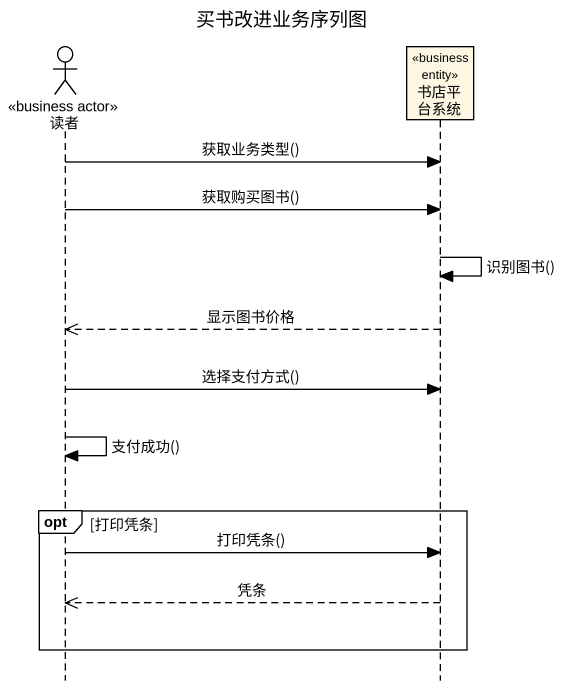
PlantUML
@startuml
title 买书改进业务序列图
hide footbox
actor 读者 <<business actor>>
participant 书店平台系统 <<business entity>>

读者 -> 书店平台系统 : 获取业务类型()
读者 -> 书店平台系统 : 获取购买图书()
书店平台系统 -> 书店平台系统 : 识别图书()
书店平台系统 -->> 读者 : 显示图书价格
读者 -> 书店平台系统 : 选择支付方式()
读者 -> 读者 : 支付成功()
opt 打印凭条
  读者 -> 书店平台系统 : 打印凭条()
  书店平台系统 -->> 读者 : 凭条
end
@enduml
